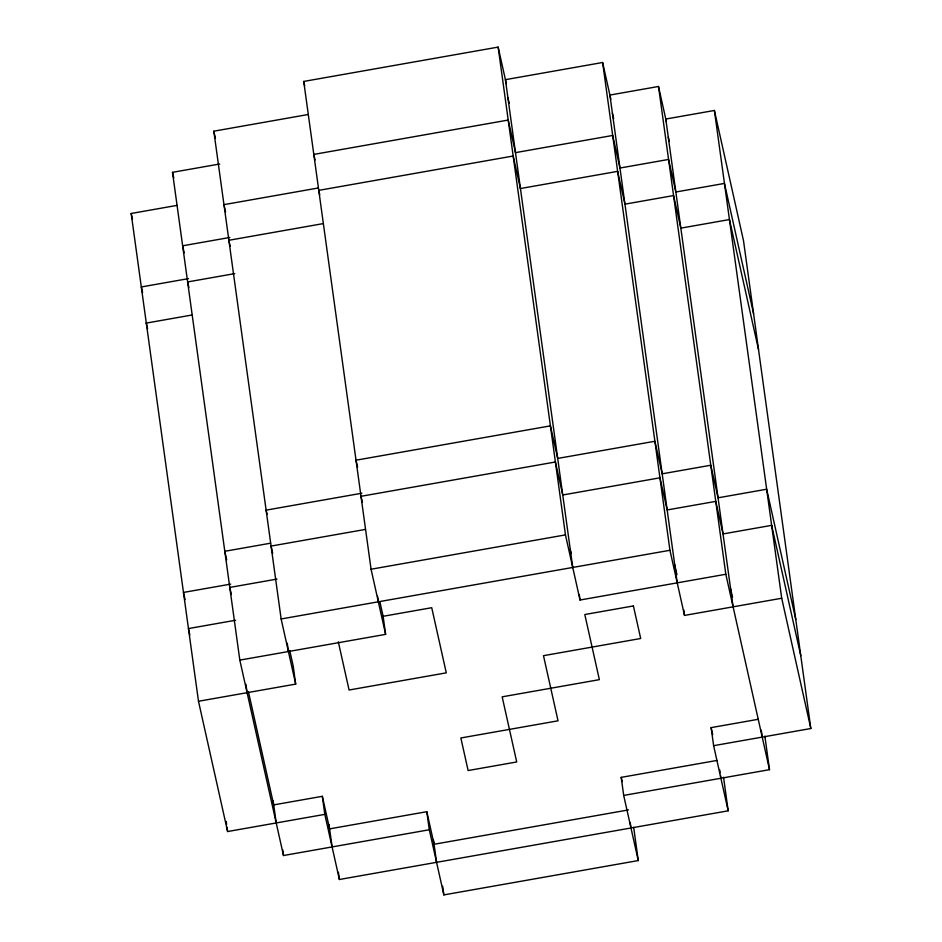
<?xml version="1.0" encoding="UTF-8"?>
<svg xmlns="http://www.w3.org/2000/svg" width="942" height="942" viewBox="0 0 942 942"><rect width="100%" height="100%" fill="white"/><g stroke="black" fill="none" stroke-linecap="round" stroke-linejoin="round"><path stroke-width="1.41" d="M219.674 164.002L172.504 172.327L239.821 660.118L385.619 634.366L371.066 569.227L303.736 81.436L498.141 47.1L506.372 83.92M176.919 205.403L131.174 213.481L198.491 701.272L295.694 684.104L281.14 618.965L213.822 131.185L308.164 114.512M610.852 99.31L602.621 62.502L505.418 79.67L572.748 567.449M666.43 121.907L658.505 86.476L609.898 95.06L677.227 582.851M758.298 719.288L711.128 727.624L713.624 745.687L810.827 728.519L743.509 240.728L714.389 110.461L665.782 119.045L733.1 606.836M318.302 187.988L223.96 204.65L225.538 211.726M318.773 190.366L513.178 156.019M229.813 237.466L182.642 245.803L184.22 252.88M520.443 188.53L617.646 171.362M228.871 240.281L323.224 223.607M188.494 278.62L141.312 286.957L142.595 292.679M234.793 273.604L187.623 281.941L188.895 287.604M729.438 219.557L680.842 228.141L673.565 195.571L624.958 204.155L617.681 171.597M146.304 323.082L192.05 315.005M361.893 493.219L266.115 510.14L267.069 514.379M270.542 543.204L224.797 551.294L226.692 559.784M271.084 546.077L365.425 529.416M562.739 494.986L659.942 477.818M230.649 584.111L183.478 592.436L185.079 599.595M276.96 579.083L229.789 587.419L231.367 594.496M371.066 569.227L565.459 534.891L580.025 600.019L725.823 574.267L769.496 769.673L623.698 795.425L621.202 777.362L716.98 760.441M771.639 525.353L723.044 533.937L715.767 501.38L667.16 509.963L659.883 477.394M188.459 628.573L235.63 620.236M281.14 618.965L669.939 550.281L684.504 615.42L781.707 598.252L810.827 728.519M379.956 602.138L383.123 616.292L431.73 607.708L446.284 672.847L349.082 690.015L338.319 641.879M628.491 809.92L434.085 844.268L426.808 811.698L329.606 828.866L322.329 796.308L273.722 804.892L248.441 691.793M198.491 701.272L227.611 831.539L324.813 814.371L339.379 879.498L728.178 810.815L723.55 777.291M239.821 660.118L283.495 855.524L429.293 829.761L443.859 894.9L638.264 860.564L633.672 827.312M753.576 313.698L724.457 183.419L675.85 192.003L668.573 159.445L619.977 168.029L612.689 135.46L515.498 152.628L508.209 120.058L313.816 154.406L315.075 160.069M729.391 219.227L758.51 349.506M795.778 619.495L766.658 489.228L718.063 497.812L710.774 465.242L662.179 473.826L654.902 441.256L557.699 458.436L550.422 425.866L356.017 460.202L357.595 467.291M771.651 525.389L800.771 655.656M668.278 137.108L669.232 141.406M730.615 588.762L732.535 597.358M612.394 113.134L613.666 118.798M674.731 564.788L676.945 574.691M711.128 727.624L712.705 734.701M713.624 745.687L728.178 810.815M507.915 97.733L509.186 103.396M513.202 156.195L520.479 188.765M562.68 494.562L555.403 461.992L360.998 496.304L362.27 502.004M570.251 549.386L571.193 553.637M621.202 777.362L622.156 781.601M623.698 795.425L638.264 860.564M303.736 81.436L304.69 85.687M318.796 190.543L319.75 194.782M213.822 131.185L215.4 138.262M228.941 240.787L230.213 246.451M271.108 546.266L272.685 553.343M289.724 650.463L293.209 666.029L295.694 684.104M172.504 172.327L173.764 177.991M131.174 213.481L132.457 219.215M146.293 322.965L147.564 328.687M188.553 629.256L189.837 634.99M714.389 110.461L781.707 598.252M764.869 736.138L769.496 769.673M761.266 730.156L762.219 737.103M658.505 86.476L725.823 574.267M719.747 769.92L720.135 772.699M720.512 775.478L720.901 778.257M683.739 609.863L684.504 615.42M602.621 62.502L669.939 550.281M630.21 822.437L630.975 827.994M579.259 594.461L580.025 600.019M498.141 47.1L565.459 534.891M442.658 886.234L443.859 894.9M433.485 839.958L436.582 862.33M426.808 811.698L429.293 829.761M383.123 616.292L385.619 634.366M377.577 596.239L378.343 601.797M338.378 872.233L339.379 879.498M329.005 824.556L332.102 846.94M322.329 796.308L324.813 814.371M287.263 643.198L288.417 651.534M282.694 849.708L283.495 855.524M273.133 800.57L276.218 822.955M245.944 684.351L247.098 692.688M226.221 821.459L226.622 824.344M227.022 827.217L227.611 831.539M633.413 605.942L584.805 614.525L599.371 679.653L502.168 696.833L516.722 761.96L468.127 770.544L460.85 737.975L558.041 720.807L543.487 655.679L640.69 638.499L633.413 605.942"/></g></svg>
